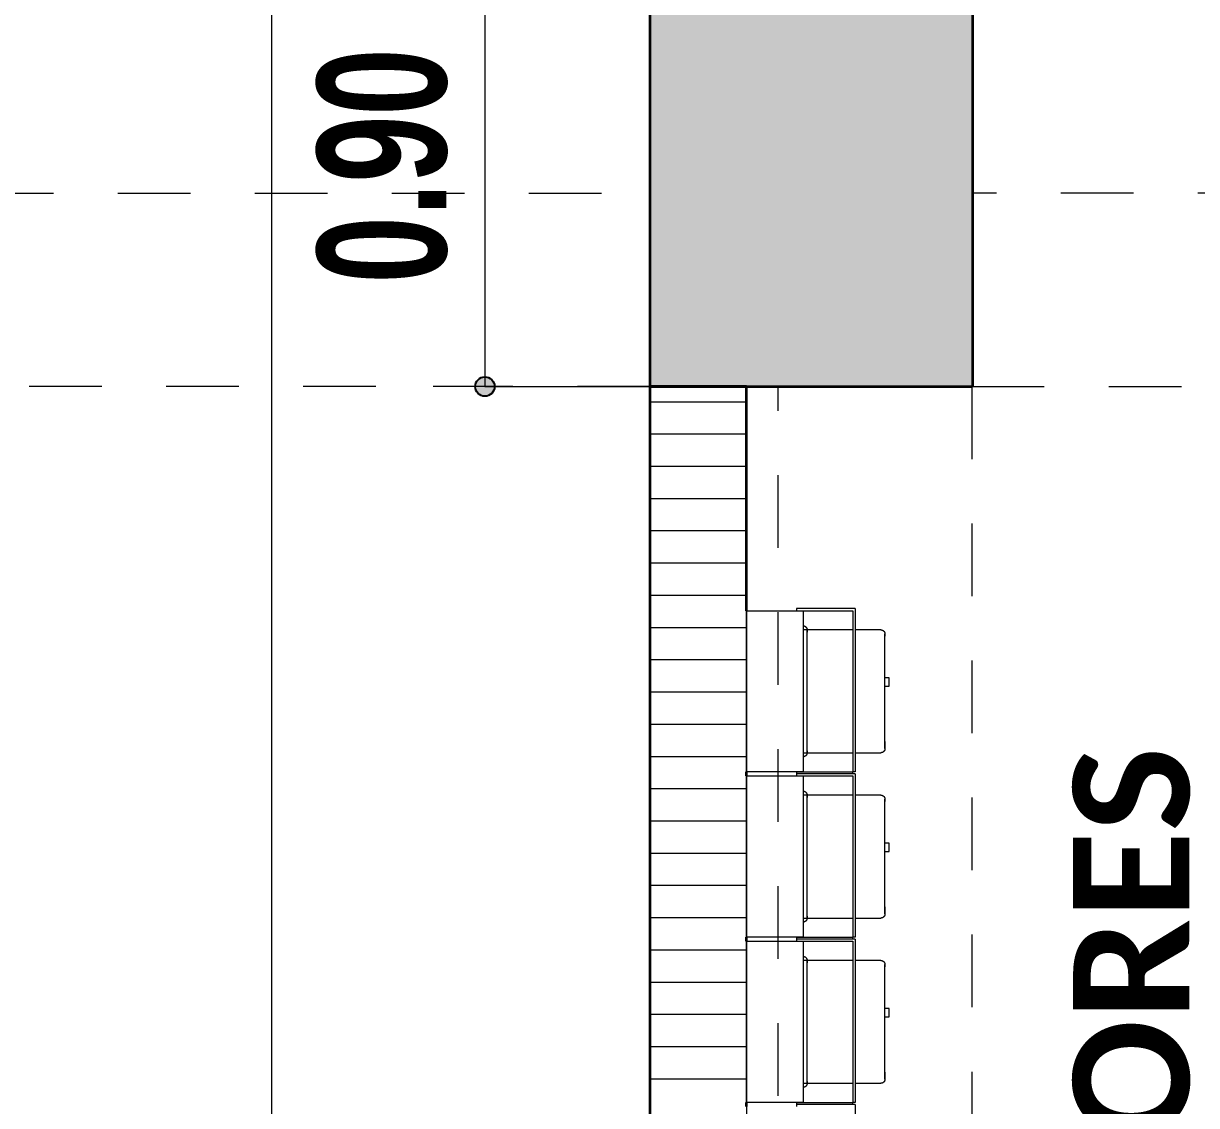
# Model space of a CAD drawing. Header units: metres. Extents: x -144 to 1000, y -717 to 29.
# Drawn here: x 228.627 to 230.446, y -569.239 to -567.561 of the extents above; entities that cross this region are included whole.
import ezdxf

# ---------------------------------------------------------------- set-up
doc = ezdxf.new("R2010")
doc.units = ezdxf.units.M
doc.linetypes.add('basculante modificado', pattern=[0.18, 0.1125, -0.0675])
doc.layers.get('0').update_dxf_attribs({"color": 1})
for name, color, linetype, lineweight in [('A-ANNO-DIMS', 1, 'Continuous', 9), ('A-DETL', 1, 'Continuous', 9), ('A-DETL-THIN', 1, 'Continuous', 9), ('A-WALL', 4, 'Continuous', 9), ('E-ELEC-FIXT', 7, 'Continuous', 9), ('G-ANNO-TEXT', 2, 'Continuous', 9), ('S-COLS', 7, 'Continuous', 9)]:
    doc.layers.add(name, color=color, linetype=linetype, lineweight=lineweight)
doc.layers.add('A-WALL-PATT', color=7, linetype='Continuous', lineweight=35, true_color=0x9c9c9c)
doc.styles.add('Britannic Bold_B_3', font='', dxfattribs={"width": 0.7})
doc.styles.add('Calibri_B_2', font='calibrib.ttf', dxfattribs={"height": 0.135})
doc.styles.get('Britannic Bold_B_3').set_extended_font_data('Britannic Bold', bold=True)

# ---------------------------------------------------------------- blocks, each defined once
blk = doc.blocks.new('W')
at = {"layer": 'A-ANNO-DIMS', "lineweight": 25, "true_color": 0x00592d}
h = blk.add_hatch(color=118, dxfattribs=at)
edge = h.paths.add_edge_path()
edge.add_arc((226.8431, -506.6065), 0.015, 0, 360)
at = {"layer": 'S-COLS', "true_color": 0x5b5b5b}
h = blk.add_hatch(color=251, dxfattribs=at)
h.paths.add_polyline_path([(219.399, -506.6065), (219.899, -506.6065), (219.899, -505.7065), (219.399, -505.7065), (219.399, -506.241)])
h.paths.add_polyline_path([(237.6988, -506.6065), (237.6988, -505.7065), (237.1988, -505.7065), (237.1988, -506.6065)])
h.paths.add_polyline_path([(227.249, -506.6064), (227.599, -506.6064), (227.599, -505.7064), (227.099, -505.7064), (227.099, -506.6064)])
h.paths.add_polyline_path([(227.099, -498.9064), (227.5989, -498.9064), (227.5989, -498.0064), (227.0989, -498.0064), (227.0989, -498.9064)])
h.paths.add_polyline_path([(219.8989, -498.9064), (219.8989, -498.2065), (219.3989, -498.2065), (219.3989, -498.9064)])
h.paths.add_polyline_path([(237.2991, -498.9064), (237.6991, -498.9054), (237.6991, -498.2065), (237.2991, -498.2065), (237.2991, -498.9054)])
h.paths.add_polyline_path([(225.2986, -498.9064), (225.2989, -498.9064), (225.2986, -498.4065), (223.5988, -498.4065), (223.5988, -496.2565), (225.2991, -496.2565), (225.2986, -495.7565), (223.2988, -495.7565), (223.2988, -498.9064)])
h.paths.add_polyline_path([(233.8991, -498.9064), (233.8989, -495.7564), (233.3991, -495.7564), (233.3991, -498.9064), (233.8989, -498.9064)])
h.paths.add_polyline_path([(227.5991, -496.6565), (227.5991, -495.7565), (227.0991, -495.7565), (227.0991, -496.6565)])
h.paths.add_polyline_path([(219.3988, -496.4565), (219.8988, -496.4565), (219.8988, -495.7554), (219.3988, -495.7554)])
h.paths.add_polyline_path([(237.2991, -496.4565), (237.6991, -496.4565), (237.6991, -495.7554), (237.2991, -495.7564)])
h.paths.add_polyline_path([(237.199, -487.7565), (237.699, -487.7565), (237.699, -486.8565), (237.199, -486.8565)])
at = {"layer": 'A-ANNO-DIMS'}
blk.add_line((226.5128, -510.1064), (226.5128, -498.9064), dxfattribs=at)
at = {"layer": 'A-ANNO-DIMS', "color": 118, "true_color": 0x00592d}
for p, q in [((226.8431, -505.7064), (226.8431, -506.6065)), ((226.8431, -506.6065), (226.7631, -506.6065)), ((226.8431, -506.6065), (227.3431, -506.6065))]:
    blk.add_line(p, q, dxfattribs=at)
at = {"layer": 'A-ANNO-DIMS', "color": 118, "lineweight": 25, "true_color": 0x00592d}
blk.add_circle((226.8431, -506.6065), 0.015, dxfattribs=at)
at = {"layer": 'A-DETL', "color": 7, "linetype": 'basculante modificado'}
for p, q in [((219.899, -506.3065), (227.099, -506.3065)), ((237.1988, -506.3065), (227.599, -506.3065)), ((227.099, -506.6065), (219.899, -506.6065)), ((227.298, -509.4065), (227.298, -506.6065)), ((227.598, -506.6065), (237.1988, -506.6065)), ((227.598, -506.6065), (227.598, -509.4065))]:
    blk.add_line(p, q, dxfattribs=at)
at = {"layer": 'A-DETL-THIN'}
for p, q in [((227.5988, -505.7064), (227.5988, -506.6064)), ((227.5988, -506.6064), (227.249, -506.6064)), ((227.249, -506.6064), (227.249, -509.4064))]:
    blk.add_line(p, q, dxfattribs=at)
at = {"layer": 'A-WALL', "lineweight": 35}
for p, q in [((227.099, -506.6064), (227.099, -509.4004)), ((227.249, -506.6064), (227.099, -506.6064)), ((227.249, -506.9541), (227.249, -506.6064)), ((227.249, -507.2104), (227.249, -507.2041)), ((227.249, -507.4668), (227.249, -507.4604)), ((227.249, -507.7231), (227.249, -507.7168))]:
    blk.add_line(p, q, dxfattribs=at)
at = {"layer": 'A-WALL-PATT', "color": 8, "lineweight": 5, "true_color": 0x727272}
for p, q in [((227.249, -506.6305), (227.099, -506.6305)), ((227.249, -506.6805), (227.099, -506.6805)), ((227.249, -506.7305), (227.099, -506.7305)), ((227.249, -506.7805), (227.099, -506.7805)), ((227.249, -506.8305), (227.099, -506.8305)), ((227.249, -506.8805), (227.099, -506.8805)), ((227.249, -506.9305), (227.099, -506.9305)), ((227.249, -506.9805), (227.099, -506.9805)), ((227.249, -507.0305), (227.099, -507.0305)), ((227.249, -507.0805), (227.099, -507.0805)), ((227.249, -507.1305), (227.099, -507.1305)), ((227.249, -507.1805), (227.099, -507.1805)), ((227.249, -507.2305), (227.099, -507.2305)), ((227.249, -507.2805), (227.099, -507.2805)), ((227.249, -507.3305), (227.099, -507.3305)), ((227.249, -507.3805), (227.099, -507.3805)), ((227.249, -507.4305), (227.099, -507.4305)), ((227.249, -507.4805), (227.099, -507.4805)), ((227.249, -507.5305), (227.099, -507.5305)), ((227.249, -507.5805), (227.099, -507.5805)), ((227.249, -507.6305), (227.099, -507.6305)), ((227.249, -507.6805), (227.099, -507.6805))]:
    blk.add_line(p, q, dxfattribs=at)
at = {"layer": 'E-ELEC-FIXT'}
for p, q in [((227.249, -507.2041), (227.249, -506.9541)), ((227.249, -506.9541), (227.3364, -506.9541)), ((227.417, -506.9509), (227.3264, -506.9509)), ((227.3264, -506.9509), (227.3264, -506.9541)), ((227.3264, -506.9541), (227.4138, -506.9541)), ((227.3364, -506.9541), (227.3364, -507.2041)), ((227.4138, -506.9541), (227.4138, -507.2041)), ((227.417, -506.9509), (227.417, -507.2041)), ((227.4138, -506.9838), (227.3364, -506.9838)), ((227.3428, -506.9863), (227.3428, -506.9838)), ((227.4571, -506.9838), (227.417, -506.9838)), ((227.3428, -507.0222), (227.3428, -507.0153)), ((227.3428, -507.0497), (227.3428, -507.0413)), ((227.4698, -507.0583), (227.4634, -507.0583)), ((227.4698, -507.0583), (227.4634, -507.0583)), ((227.4634, -507.071), (227.4698, -507.071)), ((227.4634, -507.071), (227.4698, -507.071)), ((227.4698, -507.071), (227.4698, -507.0583)), ((227.4698, -507.0589), (227.4698, -507.0583)), ((227.4698, -507.0591), (227.4698, -507.0583)), ((227.4698, -507.0589), (227.4698, -507.0583)), ((227.4698, -507.071), (227.4698, -507.0701)), ((227.4698, -507.071), (227.4698, -507.0703)), ((227.4698, -507.071), (227.4698, -507.0703)), ((227.3428, -507.1168), (227.3428, -507.1085)), ((227.3428, -507.1428), (227.3428, -507.1359)), ((227.3364, -507.1743), (227.4138, -507.1743)), ((227.3428, -507.1743), (227.3428, -507.1729)), ((227.417, -507.1743), (227.4571, -507.1743)), ((227.3364, -507.2041), (227.249, -507.2041)), ((227.249, -507.4604), (227.249, -507.2104)), ((227.249, -507.2104), (227.3364, -507.2104)), ((227.3264, -507.2041), (227.4138, -507.2041)), ((227.3264, -507.2041), (227.3264, -507.2073)), ((227.4138, -507.2073), (227.3264, -507.2073)), ((227.417, -507.2073), (227.3264, -507.2073)), ((227.3264, -507.2073), (227.3264, -507.2104)), ((227.3264, -507.2104), (227.4138, -507.2104)), ((227.3364, -507.2104), (227.3364, -507.4604)), ((227.4138, -507.2073), (227.4138, -507.2041)), ((227.417, -507.2041), (227.4138, -507.2041)), ((227.4138, -507.2104), (227.4138, -507.4604)), ((227.417, -507.2073), (227.417, -507.4604)), ((227.4138, -507.2402), (227.3364, -507.2402)), ((227.3428, -507.2427), (227.3428, -507.2402)), ((227.4571, -507.2402), (227.417, -507.2402)), ((227.3428, -507.2786), (227.3428, -507.2717)), ((227.3428, -507.306), (227.3428, -507.2977)), ((227.4698, -507.3146), (227.4634, -507.3146)), ((227.4698, -507.3146), (227.4634, -507.3146)), ((227.4698, -507.3273), (227.4698, -507.3146)), ((227.4698, -507.3153), (227.4698, -507.3146)), ((227.4698, -507.3155), (227.4698, -507.3146)), ((227.4698, -507.3153), (227.4698, -507.3146)), ((227.4634, -507.3273), (227.4698, -507.3273)), ((227.4634, -507.3273), (227.4698, -507.3273)), ((227.4698, -507.3273), (227.4698, -507.3265)), ((227.4698, -507.3273), (227.4698, -507.3267)), ((227.4698, -507.3273), (227.4698, -507.3267)), ((227.3428, -507.3732), (227.3428, -507.3648)), ((227.3428, -507.3992), (227.3428, -507.3923)), ((227.3364, -507.4307), (227.4138, -507.4307)), ((227.3428, -507.4307), (227.3428, -507.4292)), ((227.417, -507.4307), (227.4571, -507.4307)), ((227.3364, -507.4604), (227.249, -507.4604)), ((227.249, -507.7168), (227.249, -507.4668)), ((227.249, -507.4668), (227.3364, -507.4668)), ((227.3264, -507.4604), (227.4138, -507.4604)), ((227.3264, -507.4604), (227.3264, -507.4636)), ((227.4138, -507.4636), (227.3264, -507.4636)), ((227.417, -507.4636), (227.3264, -507.4636)), ((227.3264, -507.4636), (227.3264, -507.4668)), ((227.3264, -507.4668), (227.4138, -507.4668)), ((227.3364, -507.4668), (227.3364, -507.7168)), ((227.4138, -507.4636), (227.4138, -507.4604)), ((227.417, -507.4604), (227.4138, -507.4604)), ((227.4138, -507.4668), (227.4138, -507.7168)), ((227.417, -507.4636), (227.417, -507.7168)), ((227.4138, -507.4965), (227.3364, -507.4965)), ((227.3428, -507.499), (227.3428, -507.4965)), ((227.4571, -507.4965), (227.417, -507.4965)), ((227.3428, -507.534), (227.3428, -507.528)), ((227.3428, -507.5624), (227.3428, -507.554)), ((227.4698, -507.571), (227.4634, -507.571)), ((227.4698, -507.571), (227.4634, -507.571)), ((227.4698, -507.5837), (227.4698, -507.571)), ((227.4698, -507.5716), (227.4698, -507.571)), ((227.4698, -507.5718), (227.4698, -507.571)), ((227.4698, -507.5716), (227.4698, -507.571)), ((227.4634, -507.5837), (227.4698, -507.5837)), ((227.4634, -507.5837), (227.4698, -507.5837)), ((227.4698, -507.5837), (227.4698, -507.5828)), ((227.4698, -507.5837), (227.4698, -507.583)), ((227.4698, -507.5837), (227.4698, -507.583)), ((227.3428, -507.6295), (227.3428, -507.6212)), ((227.3428, -507.6555), (227.3428, -507.6486)), ((227.3364, -507.687), (227.4138, -507.687)), ((227.3428, -507.687), (227.3428, -507.6856)), ((227.417, -507.687), (227.4571, -507.687)), ((227.3364, -507.7168), (227.249, -507.7168)), ((227.3264, -507.7168), (227.4138, -507.7168)), ((227.3264, -507.7168), (227.3264, -507.72)), ((227.4138, -507.72), (227.3264, -507.72)), ((227.417, -507.72), (227.3264, -507.72)), ((227.3264, -507.72), (227.3264, -507.7231)), ((227.4138, -507.72), (227.4138, -507.7168)), ((227.417, -507.7168), (227.4138, -507.7168)), ((227.417, -507.72), (227.417, -507.9731))]:
    blk.add_line(p, q, dxfattribs=at)
at = {"layer": 'E-ELEC-FIXT', "flags": 128}
for points in [[(227.3364, -506.9775), (227.3367, -506.9775), (227.3369, -506.9775), (227.3372, -506.9775), (227.3375, -506.9776), (227.3377, -506.9776), (227.3379, -506.9777), (227.3382, -506.9777), (227.3384, -506.9778), (227.3387, -506.9779), (227.3389, -506.978), (227.3391, -506.9781), (227.3394, -506.9782), (227.3396, -506.9783), (227.3398, -506.9784), (227.34, -506.9786), (227.3402, -506.9787), (227.3404, -506.9789), (227.3406, -506.9791), (227.3408, -506.9792), (227.341, -506.9794), (227.3412, -506.9796), (227.3413, -506.9798), (227.3415, -506.98), (227.3416, -506.9802), (227.3418, -506.9804), (227.3419, -506.9806), (227.342, -506.9808), (227.3422, -506.9811), (227.3423, -506.9813), (227.3424, -506.9815), (227.3424, -506.9818), (227.3425, -506.982), (227.3426, -506.9823), (227.3426, -506.9825), (227.3427, -506.9827), (227.3427, -506.983), (227.3428, -506.9833), (227.3428, -506.9835), (227.3428, -506.9838), (227.3428, -506.9838)], [(227.3364, -506.9775), (227.3367, -506.9775), (227.3369, -506.9775), (227.3372, -506.9775), (227.3375, -506.9776), (227.3377, -506.9776), (227.3379, -506.9777), (227.3382, -506.9777), (227.3384, -506.9778), (227.3387, -506.9779), (227.3389, -506.978), (227.3391, -506.9781), (227.3394, -506.9782), (227.3396, -506.9783), (227.3398, -506.9784), (227.34, -506.9786), (227.3402, -506.9787), (227.3404, -506.9789), (227.3406, -506.9791)], [(227.3423, -506.9813), (227.3424, -506.9815), (227.3424, -506.9818), (227.3425, -506.982), (227.3426, -506.9823), (227.3426, -506.9825), (227.3427, -506.9827), (227.3427, -506.983), (227.3428, -506.9833), (227.3428, -506.9835), (227.3428, -506.9838), (227.3428, -506.9838)], [(227.3428, -507.0791), (227.3428, -507.0753), (227.3428, -507.0715), (227.3428, -507.0677), (227.3428, -507.0639), (227.3428, -507.0602), (227.3428, -507.0564), (227.3428, -507.0528), (227.3428, -507.0491), (227.3428, -507.0455), (227.3428, -507.042), (227.3428, -507.0385), (227.3428, -507.0351), (227.3428, -507.0318), (227.3428, -507.0285), (227.3428, -507.0253), (227.3428, -507.0222), (227.3428, -507.0192), (227.3428, -507.0163), (227.3428, -507.0135), (227.3428, -507.0108), (227.3428, -507.0082), (227.3428, -507.0057), (227.3428, -507.0033), (227.3428, -507.0011), (227.3428, -506.9989), (227.3428, -506.9969), (227.3428, -506.9951), (227.3428, -506.9933), (227.3428, -506.9918), (227.3428, -506.9903), (227.3428, -506.989), (227.3428, -506.9878), (227.3428, -506.9868), (227.3428, -506.9859), (227.3428, -506.9852), (227.3428, -506.9846), (227.3428, -506.9842), (227.3428, -506.984), (227.3428, -506.9838), (227.3428, -506.9838)], [(227.3428, -506.9838), (227.3428, -506.9839), (227.3428, -506.9841), (227.3428, -506.9845), (227.3428, -506.985), (227.3428, -506.9857), (227.3428, -506.9866), (227.3428, -506.9875)], [(227.4571, -506.9838), (227.4573, -506.9838), (227.4576, -506.9838), (227.4579, -506.9839), (227.4581, -506.9839), (227.4584, -506.984), (227.4586, -506.984), (227.4588, -506.9841), (227.4591, -506.9842), (227.4593, -506.9842), (227.4596, -506.9843), (227.4598, -506.9844), (227.46, -506.9845), (227.4602, -506.9847), (227.4605, -506.9848), (227.4607, -506.9849), (227.4609, -506.9851), (227.4611, -506.9852), (227.4613, -506.9854), (227.4615, -506.9856), (227.4616, -506.9858), (227.4618, -506.9859), (227.462, -506.9861), (227.4621, -506.9863), (227.4623, -506.9865), (227.4624, -506.9867), (227.4626, -506.987), (227.4627, -506.9872), (227.4628, -506.9874), (227.4629, -506.9876), (227.463, -506.9879), (227.4631, -506.9881), (227.4632, -506.9884), (227.4632, -506.9886), (227.4633, -506.9889), (227.4633, -506.9891), (227.4634, -506.9894), (227.4634, -506.9896), (227.4634, -506.9899), (227.4634, -506.9901), (227.4634, -506.9902)], [(227.4579, -506.9839), (227.4581, -506.9839), (227.4584, -506.984), (227.4586, -506.984), (227.4588, -506.9841), (227.4591, -506.9842), (227.4593, -506.9842), (227.4596, -506.9843), (227.4598, -506.9844), (227.46, -506.9845), (227.4602, -506.9847), (227.4605, -506.9848), (227.4607, -506.9849), (227.4609, -506.9851)], [(227.4623, -506.9865), (227.4624, -506.9867), (227.4626, -506.987), (227.4627, -506.9872), (227.4628, -506.9874), (227.4629, -506.9876), (227.463, -506.9879), (227.4631, -506.9881), (227.4632, -506.9884), (227.4632, -506.9886), (227.4633, -506.9889), (227.4633, -506.9891), (227.4634, -506.9894), (227.4634, -506.9896), (227.4634, -506.9899), (227.4634, -506.9901), (227.4634, -506.9902)], [(227.4634, -507.168), (227.4634, -507.1679), (227.4634, -507.1677), (227.4634, -507.1673), (227.4634, -507.1668), (227.4634, -507.1662), (227.4634, -507.1654), (227.4634, -507.1645), (227.4634, -507.1635), (227.4634, -507.1623), (227.4634, -507.161), (227.4634, -507.1595), (227.4634, -507.1579), (227.4634, -507.1562), (227.4634, -507.1544), (227.4634, -507.1525), (227.4634, -507.1504), (227.4634, -507.1482), (227.4634, -507.1459), (227.4634, -507.1435), (227.4634, -507.141), (227.4634, -507.1384), (227.4634, -507.1357), (227.4634, -507.1329), (227.4634, -507.1301), (227.4634, -507.1271), (227.4634, -507.1241), (227.4634, -507.121), (227.4634, -507.1178), (227.4634, -507.1146), (227.4634, -507.1113), (227.4634, -507.108), (227.4634, -507.1046), (227.4634, -507.1011), (227.4634, -507.0977), (227.4634, -507.0942), (227.4634, -507.0907), (227.4634, -507.0871), (227.4634, -507.0836), (227.4634, -507.08), (227.4634, -507.0765), (227.4634, -507.0729), (227.4634, -507.0694), (227.4634, -507.0659), (227.4634, -507.0624), (227.4634, -507.0589), (227.4634, -507.0554), (227.4634, -507.052), (227.4634, -507.0487), (227.4634, -507.0453), (227.4634, -507.0421), (227.4634, -507.0389), (227.4634, -507.0357), (227.4634, -507.0327), (227.4634, -507.0297), (227.4634, -507.0268), (227.4634, -507.0239), (227.4634, -507.0212), (227.4634, -507.0185), (227.4634, -507.016), (227.4634, -507.0135), (227.4634, -507.0112), (227.4634, -507.0089), (227.4634, -507.0068), (227.4634, -507.0048), (227.4634, -507.0029), (227.4634, -507.0011), (227.4634, -506.9995), (227.4634, -506.998), (227.4634, -506.9966), (227.4634, -506.9953), (227.4634, -506.9942), (227.4634, -506.9932), (227.4634, -506.9924), (227.4634, -506.9916), (227.4634, -506.9911), (227.4634, -506.9906), (227.4634, -506.9903), (227.4634, -506.9902), (227.4634, -506.9902)], [(227.4634, -506.9902), (227.4634, -506.9902), (227.4634, -506.9905), (227.4634, -506.9908), (227.4634, -506.9913), (227.4634, -506.992), (227.4634, -506.9927), (227.4634, -506.9936)], [(227.4634, -506.9916), (227.4634, -506.9911), (227.4634, -506.9906), (227.4634, -506.9903), (227.4634, -506.9902), (227.4634, -506.9902)], [(227.4634, -506.9902), (227.4634, -506.9902), (227.4634, -506.9905), (227.4634, -506.9908), (227.4634, -506.9913)], [(227.3428, -507.1743), (227.3428, -507.1743), (227.3428, -507.174), (227.3428, -507.1736), (227.3428, -507.1731), (227.3428, -507.1724), (227.3428, -507.1716), (227.3428, -507.1706), (227.3428, -507.1695), (227.3428, -507.1682), (227.3428, -507.1668), (227.3428, -507.1653), (227.3428, -507.1636), (227.3428, -507.1617), (227.3428, -507.1598), (227.3428, -507.1577), (227.3428, -507.1555), (227.3428, -507.1531), (227.3428, -507.1507), (227.3428, -507.1481), (227.3428, -507.1454), (227.3428, -507.1427), (227.3428, -507.1398), (227.3428, -507.1368), (227.3428, -507.1337), (227.3428, -507.1305), (227.3428, -507.1273), (227.3428, -507.124), (227.3428, -507.1206), (227.3428, -507.1171), (227.3428, -507.1136), (227.3428, -507.11), (227.3428, -507.1064), (227.3428, -507.1027), (227.3428, -507.099), (227.3428, -507.0953), (227.3428, -507.0915), (227.3428, -507.0877), (227.3428, -507.0839), (227.3428, -507.0801), (227.3428, -507.0791)], [(227.4634, -507.168), (227.4634, -507.1679), (227.4634, -507.1677), (227.4634, -507.1673), (227.4634, -507.1668), (227.4634, -507.1662), (227.4634, -507.1654), (227.4634, -507.1645), (227.4634, -507.1635), (227.4634, -507.1623), (227.4634, -507.161), (227.4634, -507.1595), (227.4634, -507.1579), (227.4634, -507.1562)], [(227.4634, -507.157), (227.4634, -507.1587), (227.4634, -507.1602), (227.4634, -507.1616), (227.4634, -507.1628), (227.4634, -507.164), (227.4634, -507.165), (227.4634, -507.1658), (227.4634, -507.1665), (227.4634, -507.1671), (227.4634, -507.1675), (227.4634, -507.1678), (227.4634, -507.168), (227.4634, -507.168)], [(227.4634, -507.157), (227.4634, -507.1587), (227.4634, -507.1602), (227.4634, -507.1616), (227.4634, -507.1628), (227.4634, -507.164), (227.4634, -507.165), (227.4634, -507.1658), (227.4634, -507.1665), (227.4634, -507.1671), (227.4634, -507.1675), (227.4634, -507.1678), (227.4634, -507.168), (227.4634, -507.168)], [(227.3428, -507.1743), (227.3428, -507.1746), (227.3428, -507.1748), (227.3427, -507.1751), (227.3427, -507.1753), (227.3427, -507.1756), (227.3426, -507.1758), (227.3425, -507.1761), (227.3425, -507.1763), (227.3424, -507.1766), (227.3423, -507.1768), (227.3422, -507.177), (227.3421, -507.1773), (227.342, -507.1775), (227.3418, -507.1777), (227.3417, -507.1779), (227.3415, -507.1781), (227.3414, -507.1783), (227.3412, -507.1785), (227.341, -507.1787), (227.3409, -507.1789), (227.3407, -507.1791), (227.3405, -507.1792), (227.3403, -507.1794), (227.3401, -507.1795), (227.3399, -507.1797), (227.3397, -507.1798), (227.3394, -507.1799), (227.3392, -507.18), (227.339, -507.1802), (227.3387, -507.1802), (227.3385, -507.1803), (227.3383, -507.1804), (227.338, -507.1805), (227.3378, -507.1805), (227.3375, -507.1806), (227.3373, -507.1806), (227.337, -507.1807), (227.3368, -507.1807), (227.3365, -507.1807), (227.3364, -507.1807)], [(227.3405, -507.1792), (227.3403, -507.1794), (227.3401, -507.1795), (227.3399, -507.1797), (227.3397, -507.1798), (227.3394, -507.1799), (227.3392, -507.18), (227.339, -507.1802), (227.3387, -507.1802), (227.3385, -507.1803), (227.3383, -507.1804), (227.338, -507.1805), (227.3378, -507.1805), (227.3375, -507.1806), (227.3373, -507.1806), (227.337, -507.1807), (227.3368, -507.1807), (227.3365, -507.1807), (227.3364, -507.1807)], [(227.3428, -507.1743), (227.3428, -507.1746), (227.3428, -507.1748), (227.3427, -507.1751), (227.3427, -507.1753), (227.3427, -507.1756), (227.3426, -507.1758), (227.3425, -507.1761), (227.3425, -507.1763), (227.3424, -507.1766)], [(227.3428, -507.1713), (227.3428, -507.1722), (227.3428, -507.1729), (227.3428, -507.1735), (227.3428, -507.1739), (227.3428, -507.1742), (227.3428, -507.1743), (227.3428, -507.1743)], [(227.4634, -507.168), (227.4634, -507.1682), (227.4634, -507.1685), (227.4634, -507.1687), (227.4634, -507.169), (227.4633, -507.1692), (227.4633, -507.1695), (227.4632, -507.1697), (227.4631, -507.17), (227.463, -507.1702), (227.4629, -507.1705), (227.4628, -507.1707), (227.4627, -507.1709), (227.4626, -507.1711), (227.4625, -507.1714), (227.4623, -507.1716), (227.4622, -507.1718), (227.462, -507.172), (227.4619, -507.1722), (227.4617, -507.1724), (227.4615, -507.1725), (227.4613, -507.1727), (227.4611, -507.1729), (227.4609, -507.173), (227.4607, -507.1732), (227.4605, -507.1733), (227.4603, -507.1735), (227.4601, -507.1736), (227.4599, -507.1737), (227.4596, -507.1738), (227.4594, -507.1739), (227.4592, -507.174), (227.4589, -507.1741), (227.4587, -507.1741), (227.4584, -507.1742), (227.4582, -507.1742), (227.4579, -507.1743), (227.4577, -507.1743), (227.4574, -507.1743), (227.4572, -507.1743), (227.4571, -507.1743)], [(227.4609, -507.173), (227.4607, -507.1732), (227.4605, -507.1733), (227.4603, -507.1735), (227.4601, -507.1736), (227.4599, -507.1737), (227.4596, -507.1738), (227.4594, -507.1739), (227.4592, -507.174), (227.4589, -507.1741), (227.4587, -507.1741), (227.4584, -507.1742), (227.4582, -507.1742), (227.4579, -507.1743)], [(227.4634, -507.168), (227.4634, -507.1682), (227.4634, -507.1685), (227.4634, -507.1687), (227.4634, -507.169), (227.4633, -507.1692), (227.4633, -507.1695), (227.4632, -507.1697), (227.4631, -507.17), (227.463, -507.1702), (227.4629, -507.1705), (227.4628, -507.1707), (227.4627, -507.1709), (227.4626, -507.1711), (227.4625, -507.1714), (227.4623, -507.1716), (227.4622, -507.1718), (227.462, -507.172), (227.4619, -507.1722), (227.4617, -507.1724)], [(227.3364, -507.2338), (227.3367, -507.2338), (227.3369, -507.2338), (227.3372, -507.2339), (227.3375, -507.2339), (227.3377, -507.234), (227.3379, -507.234), (227.3382, -507.2341), (227.3384, -507.2342), (227.3387, -507.2342), (227.3389, -507.2343), (227.3391, -507.2344), (227.3394, -507.2345), (227.3396, -507.2347), (227.3398, -507.2348), (227.34, -507.2349), (227.3402, -507.2351), (227.3404, -507.2352), (227.3406, -507.2354), (227.3408, -507.2356), (227.341, -507.2358), (227.3412, -507.2359), (227.3413, -507.2361), (227.3415, -507.2363), (227.3416, -507.2365), (227.3418, -507.2367), (227.3419, -507.237), (227.342, -507.2372), (227.3422, -507.2374), (227.3423, -507.2376), (227.3424, -507.2379), (227.3424, -507.2381), (227.3425, -507.2384), (227.3426, -507.2386), (227.3426, -507.2389), (227.3427, -507.2391), (227.3427, -507.2394), (227.3428, -507.2396), (227.3428, -507.2399), (227.3428, -507.2401), (227.3428, -507.2402)], [(227.3364, -507.2338), (227.3367, -507.2338), (227.3369, -507.2338), (227.3372, -507.2339), (227.3375, -507.2339), (227.3377, -507.234), (227.3379, -507.234), (227.3382, -507.2341), (227.3384, -507.2342), (227.3387, -507.2342), (227.3389, -507.2343), (227.3391, -507.2344), (227.3394, -507.2345), (227.3396, -507.2347), (227.3398, -507.2348), (227.34, -507.2349), (227.3402, -507.2351), (227.3404, -507.2352), (227.3406, -507.2354)], [(227.3423, -507.2376), (227.3424, -507.2379), (227.3424, -507.2381), (227.3425, -507.2384), (227.3426, -507.2386), (227.3426, -507.2389), (227.3427, -507.2391), (227.3427, -507.2394), (227.3428, -507.2396), (227.3428, -507.2399), (227.3428, -507.2401), (227.3428, -507.2402)], [(227.3428, -507.3354), (227.3428, -507.3316), (227.3428, -507.3278), (227.3428, -507.324), (227.3428, -507.3203), (227.3428, -507.3165), (227.3428, -507.3128), (227.3428, -507.3091), (227.3428, -507.3055), (227.3428, -507.3019), (227.3428, -507.2983), (227.3428, -507.2949), (227.3428, -507.2914), (227.3428, -507.2881), (227.3428, -507.2848), (227.3428, -507.2816), (227.3428, -507.2785), (227.3428, -507.2755), (227.3428, -507.2726), (227.3428, -507.2698), (227.3428, -507.2671), (227.3428, -507.2645), (227.3428, -507.262), (227.3428, -507.2596), (227.3428, -507.2574), (227.3428, -507.2553), (227.3428, -507.2533), (227.3428, -507.2514), (227.3428, -507.2497), (227.3428, -507.2481), (227.3428, -507.2467), (227.3428, -507.2453), (227.3428, -507.2442), (227.3428, -507.2432), (227.3428, -507.2423), (227.3428, -507.2416), (227.3428, -507.241), (227.3428, -507.2406), (227.3428, -507.2403), (227.3428, -507.2402), (227.3428, -507.2402)], [(227.3428, -507.2402), (227.3428, -507.2403), (227.3428, -507.2405), (227.3428, -507.2409), (227.3428, -507.2414), (227.3428, -507.2421), (227.3428, -507.2429), (227.3428, -507.2439)], [(227.4571, -507.2402), (227.4573, -507.2402), (227.4576, -507.2402), (227.4579, -507.2402), (227.4581, -507.2403), (227.4584, -507.2403), (227.4586, -507.2404), (227.4588, -507.2404), (227.4591, -507.2405), (227.4593, -507.2406), (227.4596, -507.2407), (227.4598, -507.2408), (227.46, -507.2409), (227.4602, -507.241), (227.4605, -507.2411), (227.4607, -507.2413), (227.4609, -507.2414), (227.4611, -507.2416), (227.4613, -507.2418), (227.4615, -507.2419), (227.4616, -507.2421), (227.4618, -507.2423), (227.462, -507.2425), (227.4621, -507.2427), (227.4623, -507.2429), (227.4624, -507.2431), (227.4626, -507.2433), (227.4627, -507.2435), (227.4628, -507.2438), (227.4629, -507.244), (227.463, -507.2442), (227.4631, -507.2445), (227.4632, -507.2447), (227.4632, -507.245), (227.4633, -507.2452), (227.4633, -507.2454), (227.4634, -507.2457), (227.4634, -507.246), (227.4634, -507.2462), (227.4634, -507.2465), (227.4634, -507.2465)], [(227.4579, -507.2402), (227.4581, -507.2403), (227.4584, -507.2403), (227.4586, -507.2404), (227.4588, -507.2404), (227.4591, -507.2405), (227.4593, -507.2406), (227.4596, -507.2407), (227.4598, -507.2408), (227.46, -507.2409), (227.4602, -507.241), (227.4605, -507.2411), (227.4607, -507.2413), (227.4609, -507.2414)], [(227.4623, -507.2429), (227.4624, -507.2431), (227.4626, -507.2433), (227.4627, -507.2435), (227.4628, -507.2438), (227.4629, -507.244), (227.463, -507.2442), (227.4631, -507.2445), (227.4632, -507.2447), (227.4632, -507.245), (227.4633, -507.2452), (227.4633, -507.2454), (227.4634, -507.2457), (227.4634, -507.246), (227.4634, -507.2462), (227.4634, -507.2465), (227.4634, -507.2465)], [(227.4634, -507.4243), (227.4634, -507.4243), (227.4634, -507.424), (227.4634, -507.4237), (227.4634, -507.4232), (227.4634, -507.4226), (227.4634, -507.4218), (227.4634, -507.4209), (227.4634, -507.4198), (227.4634, -507.4186), (227.4634, -507.4173), (227.4634, -507.4159), (227.4634, -507.4143), (227.4634, -507.4126), (227.4634, -507.4107), (227.4634, -507.4088), (227.4634, -507.4067), (227.4634, -507.4046), (227.4634, -507.4023), (227.4634, -507.3999), (227.4634, -507.3974), (227.4634, -507.3948), (227.4634, -507.3921), (227.4634, -507.3893), (227.4634, -507.3864), (227.4634, -507.3835), (227.4634, -507.3804), (227.4634, -507.3773), (227.4634, -507.3742), (227.4634, -507.3709), (227.4634, -507.3676), (227.4634, -507.3643), (227.4634, -507.3609), (227.4634, -507.3575), (227.4634, -507.354), (227.4634, -507.3505), (227.4634, -507.347), (227.4634, -507.3435), (227.4634, -507.3399), (227.4634, -507.3364), (227.4634, -507.3328), (227.4634, -507.3293), (227.4634, -507.3257), (227.4634, -507.3222), (227.4634, -507.3187), (227.4634, -507.3152), (227.4634, -507.3118), (227.4634, -507.3084), (227.4634, -507.305), (227.4634, -507.3017), (227.4634, -507.2984), (227.4634, -507.2952), (227.4634, -507.2921), (227.4634, -507.289), (227.4634, -507.286), (227.4634, -507.2831), (227.4634, -507.2803), (227.4634, -507.2775), (227.4634, -507.2749), (227.4634, -507.2723), (227.4634, -507.2699), (227.4634, -507.2675), (227.4634, -507.2653), (227.4634, -507.2632), (227.4634, -507.2611), (227.4634, -507.2593), (227.4634, -507.2575), (227.4634, -507.2558), (227.4634, -507.2543), (227.4634, -507.2529), (227.4634, -507.2517), (227.4634, -507.2505), (227.4634, -507.2496), (227.4634, -507.2487), (227.4634, -507.248), (227.4634, -507.2474), (227.4634, -507.247), (227.4634, -507.2467), (227.4634, -507.2465), (227.4634, -507.2465)], [(227.4634, -507.2465), (227.4634, -507.2466), (227.4634, -507.2468), (227.4634, -507.2472), (227.4634, -507.2477), (227.4634, -507.2483), (227.4634, -507.2491), (227.4634, -507.25)], [(227.4634, -507.248), (227.4634, -507.2474), (227.4634, -507.247), (227.4634, -507.2467), (227.4634, -507.2465), (227.4634, -507.2465)], [(227.4634, -507.2465), (227.4634, -507.2466), (227.4634, -507.2468), (227.4634, -507.2472), (227.4634, -507.2477)], [(227.3428, -507.4307), (227.3428, -507.4306), (227.3428, -507.4304), (227.3428, -507.43), (227.3428, -507.4295), (227.3428, -507.4288), (227.3428, -507.4279), (227.3428, -507.427), (227.3428, -507.4258), (227.3428, -507.4246), (227.3428, -507.4232), (227.3428, -507.4216), (227.3428, -507.4199), (227.3428, -507.4181), (227.3428, -507.4161), (227.3428, -507.414), (227.3428, -507.4118), (227.3428, -507.4095), (227.3428, -507.407), (227.3428, -507.4045), (227.3428, -507.4018), (227.3428, -507.399), (227.3428, -507.3961), (227.3428, -507.3931), (227.3428, -507.3901), (227.3428, -507.3869), (227.3428, -507.3836), (227.3428, -507.3803), (227.3428, -507.3769), (227.3428, -507.3735), (227.3428, -507.3699), (227.3428, -507.3664), (227.3428, -507.3627), (227.3428, -507.3591), (227.3428, -507.3554), (227.3428, -507.3516), (227.3428, -507.3479), (227.3428, -507.3441), (227.3428, -507.3403), (227.3428, -507.3365), (227.3428, -507.3354)], [(227.4634, -507.4243), (227.4634, -507.4243), (227.4634, -507.424), (227.4634, -507.4237), (227.4634, -507.4232), (227.4634, -507.4226), (227.4634, -507.4218), (227.4634, -507.4209), (227.4634, -507.4198), (227.4634, -507.4186), (227.4634, -507.4173), (227.4634, -507.4159), (227.4634, -507.4143), (227.4634, -507.4126)], [(227.4634, -507.4134), (227.4634, -507.415), (227.4634, -507.4165), (227.4634, -507.4179), (227.4634, -507.4192), (227.4634, -507.4203), (227.4634, -507.4213), (227.4634, -507.4222), (227.4634, -507.4229), (227.4634, -507.4234), (227.4634, -507.4239), (227.4634, -507.4242), (227.4634, -507.4243), (227.4634, -507.4243)], [(227.4634, -507.4134), (227.4634, -507.415), (227.4634, -507.4165), (227.4634, -507.4179), (227.4634, -507.4192), (227.4634, -507.4203), (227.4634, -507.4213), (227.4634, -507.4222), (227.4634, -507.4229), (227.4634, -507.4234), (227.4634, -507.4239), (227.4634, -507.4242), (227.4634, -507.4243), (227.4634, -507.4243)], [(227.3428, -507.4307), (227.3428, -507.4309), (227.3428, -507.4312), (227.3427, -507.4314), (227.3427, -507.4317), (227.3427, -507.4319), (227.3426, -507.4322), (227.3425, -507.4324), (227.3425, -507.4327), (227.3424, -507.4329), (227.3423, -507.4332), (227.3422, -507.4334), (227.3421, -507.4336), (227.342, -507.4338), (227.3418, -507.4341), (227.3417, -507.4343), (227.3415, -507.4345), (227.3414, -507.4347), (227.3412, -507.4349), (227.341, -507.4351), (227.3409, -507.4352), (227.3407, -507.4354), (227.3405, -507.4356), (227.3403, -507.4357), (227.3401, -507.4359), (227.3399, -507.436), (227.3397, -507.4362), (227.3394, -507.4363), (227.3392, -507.4364), (227.339, -507.4365), (227.3387, -507.4366), (227.3385, -507.4367), (227.3383, -507.4368), (227.338, -507.4368), (227.3378, -507.4369), (227.3375, -507.4369), (227.3373, -507.437), (227.337, -507.437), (227.3368, -507.437), (227.3365, -507.437), (227.3364, -507.437)], [(227.3428, -507.4307), (227.3428, -507.4309), (227.3428, -507.4312), (227.3427, -507.4314), (227.3427, -507.4317), (227.3427, -507.4319), (227.3426, -507.4322), (227.3425, -507.4324), (227.3425, -507.4327), (227.3424, -507.4329)], [(227.3428, -507.4277), (227.3428, -507.4286), (227.3428, -507.4293), (227.3428, -507.4299), (227.3428, -507.4303), (227.3428, -507.4306), (227.3428, -507.4307), (227.3428, -507.4307)], [(227.4634, -507.4243), (227.4634, -507.4246), (227.4634, -507.4248), (227.4634, -507.4251), (227.4634, -507.4253), (227.4633, -507.4256), (227.4633, -507.4258), (227.4632, -507.4261), (227.4631, -507.4263), (227.463, -507.4266), (227.4629, -507.4268), (227.4628, -507.427), (227.4627, -507.4273), (227.4626, -507.4275), (227.4625, -507.4277), (227.4623, -507.4279), (227.4622, -507.4281), (227.462, -507.4283), (227.4619, -507.4285), (227.4617, -507.4287), (227.4615, -507.4289), (227.4613, -507.4291), (227.4611, -507.4292), (227.4609, -507.4294), (227.4607, -507.4295), (227.4605, -507.4297), (227.4603, -507.4298), (227.4601, -507.4299), (227.4599, -507.43), (227.4596, -507.4302), (227.4594, -507.4302), (227.4592, -507.4303), (227.4589, -507.4304), (227.4587, -507.4305), (227.4584, -507.4305), (227.4582, -507.4306), (227.4579, -507.4306), (227.4577, -507.4307), (227.4574, -507.4307), (227.4572, -507.4307), (227.4571, -507.4307)], [(227.4609, -507.4294), (227.4607, -507.4295), (227.4605, -507.4297), (227.4603, -507.4298), (227.4601, -507.4299), (227.4599, -507.43), (227.4596, -507.4302), (227.4594, -507.4302), (227.4592, -507.4303), (227.4589, -507.4304), (227.4587, -507.4305), (227.4584, -507.4305), (227.4582, -507.4306), (227.4579, -507.4306)], [(227.4634, -507.4243), (227.4634, -507.4246), (227.4634, -507.4248), (227.4634, -507.4251), (227.4634, -507.4253), (227.4633, -507.4256), (227.4633, -507.4258), (227.4632, -507.4261), (227.4631, -507.4263), (227.463, -507.4266), (227.4629, -507.4268), (227.4628, -507.427), (227.4627, -507.4273), (227.4626, -507.4275), (227.4625, -507.4277), (227.4623, -507.4279), (227.4622, -507.4281), (227.462, -507.4283), (227.4619, -507.4285), (227.4617, -507.4287)], [(227.3405, -507.4356), (227.3403, -507.4357), (227.3401, -507.4359), (227.3399, -507.436), (227.3397, -507.4362), (227.3394, -507.4363), (227.3392, -507.4364), (227.339, -507.4365), (227.3387, -507.4366), (227.3385, -507.4367), (227.3383, -507.4368), (227.338, -507.4368), (227.3378, -507.4369), (227.3375, -507.4369), (227.3373, -507.437), (227.337, -507.437), (227.3368, -507.437), (227.3365, -507.437), (227.3364, -507.437)], [(227.3364, -507.4902), (227.3367, -507.4902), (227.3369, -507.4902), (227.3372, -507.4902), (227.3375, -507.4903), (227.3377, -507.4903), (227.3379, -507.4904), (227.3382, -507.4904), (227.3384, -507.4905), (227.3387, -507.4906), (227.3389, -507.4907), (227.3391, -507.4908), (227.3394, -507.4909), (227.3396, -507.491), (227.3398, -507.4911), (227.34, -507.4913), (227.3402, -507.4914), (227.3404, -507.4916), (227.3406, -507.4918), (227.3408, -507.4919), (227.341, -507.4921), (227.3412, -507.4923), (227.3413, -507.4925), (227.3415, -507.4927), (227.3416, -507.4929), (227.3418, -507.4931), (227.3419, -507.4933), (227.342, -507.4935), (227.3422, -507.4938), (227.3423, -507.494), (227.3424, -507.4942), (227.3424, -507.4945), (227.3425, -507.4947), (227.3426, -507.495), (227.3426, -507.4952), (227.3427, -507.4954), (227.3427, -507.4957), (227.3428, -507.496), (227.3428, -507.4962), (227.3428, -507.4965), (227.3428, -507.4965)], [(227.3364, -507.4902), (227.3367, -507.4902), (227.3369, -507.4902), (227.3372, -507.4902), (227.3375, -507.4903), (227.3377, -507.4903), (227.3379, -507.4904), (227.3382, -507.4904), (227.3384, -507.4905), (227.3387, -507.4906), (227.3389, -507.4907), (227.3391, -507.4908), (227.3394, -507.4909), (227.3396, -507.491), (227.3398, -507.4911), (227.34, -507.4913), (227.3402, -507.4914), (227.3404, -507.4916), (227.3406, -507.4918)], [(227.3423, -507.494), (227.3424, -507.4942), (227.3424, -507.4945), (227.3425, -507.4947), (227.3426, -507.495), (227.3426, -507.4952), (227.3427, -507.4954), (227.3427, -507.4957), (227.3428, -507.496), (227.3428, -507.4962), (227.3428, -507.4965), (227.3428, -507.4965)], [(227.3428, -507.5918), (227.3428, -507.588), (227.3428, -507.5842), (227.3428, -507.5804), (227.3428, -507.5766), (227.3428, -507.5729), (227.3428, -507.5691), (227.3428, -507.5655), (227.3428, -507.5618), (227.3428, -507.5582), (227.3428, -507.5547), (227.3428, -507.5512), (227.3428, -507.5478), (227.3428, -507.5445), (227.3428, -507.5412), (227.3428, -507.538), (227.3428, -507.5349), (227.3428, -507.5319), (227.3428, -507.529), (227.3428, -507.5262), (227.3428, -507.5235), (227.3428, -507.5209), (227.3428, -507.5184), (227.3428, -507.516), (227.3428, -507.5138), (227.3428, -507.5116), (227.3428, -507.5096), (227.3428, -507.5078), (227.3428, -507.506), (227.3428, -507.5045), (227.3428, -507.503), (227.3428, -507.5017), (227.3428, -507.5005), (227.3428, -507.4995), (227.3428, -507.4986), (227.3428, -507.4979), (227.3428, -507.4973), (227.3428, -507.4969), (227.3428, -507.4967), (227.3428, -507.4965), (227.3428, -507.4965)], [(227.3428, -507.4965), (227.3428, -507.4966), (227.3428, -507.4968), (227.3428, -507.4972), (227.3428, -507.4977), (227.3428, -507.4984), (227.3428, -507.4993), (227.3428, -507.5002)], [(227.4571, -507.4965), (227.4573, -507.4965), (227.4576, -507.4965), (227.4579, -507.4966), (227.4581, -507.4966), (227.4584, -507.4967), (227.4586, -507.4967), (227.4588, -507.4968), (227.4591, -507.4969), (227.4593, -507.4969), (227.4596, -507.497), (227.4598, -507.4971), (227.46, -507.4972), (227.4602, -507.4974), (227.4605, -507.4975), (227.4607, -507.4976), (227.4609, -507.4978), (227.4611, -507.4979), (227.4613, -507.4981), (227.4615, -507.4983), (227.4616, -507.4985), (227.4618, -507.4986), (227.462, -507.4988), (227.4621, -507.499), (227.4623, -507.4992), (227.4624, -507.4994), (227.4626, -507.4997), (227.4627, -507.4999), (227.4628, -507.5001), (227.4629, -507.5003), (227.463, -507.5006), (227.4631, -507.5008), (227.4632, -507.5011), (227.4632, -507.5013), (227.4633, -507.5016), (227.4633, -507.5018), (227.4634, -507.5021), (227.4634, -507.5023), (227.4634, -507.5026), (227.4634, -507.5028), (227.4634, -507.5029)], [(227.4579, -507.4966), (227.4581, -507.4966), (227.4584, -507.4967), (227.4586, -507.4967), (227.4588, -507.4968), (227.4591, -507.4969), (227.4593, -507.4969), (227.4596, -507.497), (227.4598, -507.4971), (227.46, -507.4972), (227.4602, -507.4974), (227.4605, -507.4975), (227.4607, -507.4976), (227.4609, -507.4978)], [(227.4623, -507.4992), (227.4624, -507.4994), (227.4626, -507.4997), (227.4627, -507.4999), (227.4628, -507.5001), (227.4629, -507.5003), (227.463, -507.5006), (227.4631, -507.5008), (227.4632, -507.5011), (227.4632, -507.5013), (227.4633, -507.5016), (227.4633, -507.5018), (227.4634, -507.5021), (227.4634, -507.5023), (227.4634, -507.5026), (227.4634, -507.5028), (227.4634, -507.5029)], [(227.4634, -507.6807), (227.4634, -507.6806), (227.4634, -507.6804), (227.4634, -507.68), (227.4634, -507.6795), (227.4634, -507.6789), (227.4634, -507.6781), (227.4634, -507.6772), (227.4634, -507.6762), (227.4634, -507.675), (227.4634, -507.6737), (227.4634, -507.6722), (227.4634, -507.6706), (227.4634, -507.6689), (227.4634, -507.6671), (227.4634, -507.6652), (227.4634, -507.6631), (227.4634, -507.6609), (227.4634, -507.6586), (227.4634, -507.6562), (227.4634, -507.6537), (227.4634, -507.6511), (227.4634, -507.6484), (227.4634, -507.6456), (227.4634, -507.6428), (227.4634, -507.6398), (227.4634, -507.6368), (227.4634, -507.6337), (227.4634, -507.6305), (227.4634, -507.6273), (227.4634, -507.624), (227.4634, -507.6207), (227.4634, -507.6173), (227.4634, -507.6138), (227.4634, -507.6104), (227.4634, -507.6069), (227.4634, -507.6034), (227.4634, -507.5998), (227.4634, -507.5963), (227.4634, -507.5927), (227.4634, -507.5892), (227.4634, -507.5856), (227.4634, -507.5821), (227.4634, -507.5786), (227.4634, -507.5751), (227.4634, -507.5716), (227.4634, -507.5681), (227.4634, -507.5647), (227.4634, -507.5614), (227.4634, -507.558), (227.4634, -507.5548), (227.4634, -507.5516), (227.4634, -507.5484), (227.4634, -507.5454), (227.4634, -507.5424), (227.4634, -507.5395), (227.4634, -507.5366), (227.4634, -507.5339), (227.4634, -507.5312), (227.4634, -507.5287), (227.4634, -507.5262), (227.4634, -507.5239), (227.4634, -507.5216), (227.4634, -507.5195), (227.4634, -507.5175), (227.4634, -507.5156), (227.4634, -507.5138), (227.4634, -507.5122), (227.4634, -507.5107), (227.4634, -507.5093), (227.4634, -507.508), (227.4634, -507.5069), (227.4634, -507.5059), (227.4634, -507.5051), (227.4634, -507.5043), (227.4634, -507.5038), (227.4634, -507.5033), (227.4634, -507.503), (227.4634, -507.5029), (227.4634, -507.5029)], [(227.4634, -507.5029), (227.4634, -507.5029), (227.4634, -507.5032), (227.4634, -507.5035), (227.4634, -507.504), (227.4634, -507.5047), (227.4634, -507.5054), (227.4634, -507.5063)], [(227.4634, -507.5043), (227.4634, -507.5038), (227.4634, -507.5033), (227.4634, -507.503), (227.4634, -507.5029), (227.4634, -507.5029)], [(227.4634, -507.5029), (227.4634, -507.5029), (227.4634, -507.5032), (227.4634, -507.5035), (227.4634, -507.504)], [(227.3428, -507.687), (227.3428, -507.687), (227.3428, -507.6867), (227.3428, -507.6863), (227.3428, -507.6858), (227.3428, -507.6851), (227.3428, -507.6843), (227.3428, -507.6833), (227.3428, -507.6822), (227.3428, -507.6809), (227.3428, -507.6795), (227.3428, -507.678), (227.3428, -507.6763), (227.3428, -507.6744), (227.3428, -507.6725), (227.3428, -507.6704), (227.3428, -507.6682), (227.3428, -507.6658), (227.3428, -507.6634), (227.3428, -507.6608), (227.3428, -507.6581), (227.3428, -507.6554), (227.3428, -507.6525), (227.3428, -507.6495), (227.3428, -507.6464), (227.3428, -507.6432), (227.3428, -507.64), (227.3428, -507.6367), (227.3428, -507.6333), (227.3428, -507.6298), (227.3428, -507.6263), (227.3428, -507.6227), (227.3428, -507.6191), (227.3428, -507.6154), (227.3428, -507.6117), (227.3428, -507.608), (227.3428, -507.6042), (227.3428, -507.6004), (227.3428, -507.5966), (227.3428, -507.5928), (227.3428, -507.5918)], [(227.4634, -507.6807), (227.4634, -507.6806), (227.4634, -507.6804), (227.4634, -507.68), (227.4634, -507.6795), (227.4634, -507.6789), (227.4634, -507.6781), (227.4634, -507.6772), (227.4634, -507.6762), (227.4634, -507.675), (227.4634, -507.6737), (227.4634, -507.6722), (227.4634, -507.6706), (227.4634, -507.6689)], [(227.4634, -507.6697), (227.4634, -507.6714), (227.4634, -507.6729), (227.4634, -507.6743), (227.4634, -507.6755), (227.4634, -507.6767), (227.4634, -507.6777), (227.4634, -507.6785), (227.4634, -507.6792), (227.4634, -507.6798), (227.4634, -507.6802), (227.4634, -507.6805), (227.4634, -507.6807), (227.4634, -507.6807)], [(227.4634, -507.6697), (227.4634, -507.6714), (227.4634, -507.6729), (227.4634, -507.6743), (227.4634, -507.6755), (227.4634, -507.6767), (227.4634, -507.6777), (227.4634, -507.6785), (227.4634, -507.6792), (227.4634, -507.6798), (227.4634, -507.6802), (227.4634, -507.6805), (227.4634, -507.6807), (227.4634, -507.6807)], [(227.3428, -507.687), (227.3428, -507.6873), (227.3428, -507.6875), (227.3427, -507.6878), (227.3427, -507.688), (227.3427, -507.6883), (227.3426, -507.6885), (227.3425, -507.6888), (227.3425, -507.689), (227.3424, -507.6893), (227.3423, -507.6895), (227.3422, -507.6897), (227.3421, -507.69), (227.342, -507.6902), (227.3418, -507.6904), (227.3417, -507.6906), (227.3415, -507.6908), (227.3414, -507.691), (227.3412, -507.6912), (227.341, -507.6914), (227.3409, -507.6916), (227.3407, -507.6918), (227.3405, -507.6919), (227.3403, -507.6921), (227.3401, -507.6922), (227.3399, -507.6924), (227.3397, -507.6925), (227.3394, -507.6926), (227.3392, -507.6927), (227.339, -507.6929), (227.3387, -507.6929), (227.3385, -507.693), (227.3383, -507.6931), (227.338, -507.6932), (227.3378, -507.6932), (227.3375, -507.6933), (227.3373, -507.6933), (227.337, -507.6934), (227.3368, -507.6934), (227.3365, -507.6934), (227.3364, -507.6934)], [(227.3428, -507.687), (227.3428, -507.6873), (227.3428, -507.6875), (227.3427, -507.6878), (227.3427, -507.688), (227.3427, -507.6883), (227.3426, -507.6885), (227.3425, -507.6888), (227.3425, -507.689), (227.3424, -507.6893)], [(227.3428, -507.684), (227.3428, -507.6849), (227.3428, -507.6856), (227.3428, -507.6862), (227.3428, -507.6866), (227.3428, -507.6869), (227.3428, -507.687), (227.3428, -507.687)], [(227.4634, -507.6807), (227.4634, -507.6809), (227.4634, -507.6812), (227.4634, -507.6814), (227.4634, -507.6817), (227.4633, -507.6819), (227.4633, -507.6822), (227.4632, -507.6824), (227.4631, -507.6827), (227.463, -507.6829), (227.4629, -507.6832), (227.4628, -507.6834), (227.4627, -507.6836), (227.4626, -507.6838), (227.4625, -507.6841), (227.4623, -507.6843), (227.4622, -507.6845), (227.462, -507.6847), (227.4619, -507.6849), (227.4617, -507.6851), (227.4615, -507.6852), (227.4613, -507.6854), (227.4611, -507.6856), (227.4609, -507.6857), (227.4607, -507.6859), (227.4605, -507.686), (227.4603, -507.6862), (227.4601, -507.6863), (227.4599, -507.6864), (227.4596, -507.6865), (227.4594, -507.6866), (227.4592, -507.6867), (227.4589, -507.6868), (227.4587, -507.6868), (227.4584, -507.6869), (227.4582, -507.6869), (227.4579, -507.687), (227.4577, -507.687), (227.4574, -507.687), (227.4572, -507.687), (227.4571, -507.687)], [(227.4609, -507.6857), (227.4607, -507.6859), (227.4605, -507.686), (227.4603, -507.6862), (227.4601, -507.6863), (227.4599, -507.6864), (227.4596, -507.6865), (227.4594, -507.6866), (227.4592, -507.6867), (227.4589, -507.6868), (227.4587, -507.6868), (227.4584, -507.6869), (227.4582, -507.6869), (227.4579, -507.687)], [(227.4634, -507.6807), (227.4634, -507.6809), (227.4634, -507.6812), (227.4634, -507.6814), (227.4634, -507.6817), (227.4633, -507.6819), (227.4633, -507.6822), (227.4632, -507.6824), (227.4631, -507.6827), (227.463, -507.6829), (227.4629, -507.6832), (227.4628, -507.6834), (227.4627, -507.6836), (227.4626, -507.6838), (227.4625, -507.6841), (227.4623, -507.6843), (227.4622, -507.6845), (227.462, -507.6847), (227.4619, -507.6849), (227.4617, -507.6851)], [(227.3405, -507.6919), (227.3403, -507.6921), (227.3401, -507.6922), (227.3399, -507.6924), (227.3397, -507.6925), (227.3394, -507.6926), (227.3392, -507.6927), (227.339, -507.6929), (227.3387, -507.6929), (227.3385, -507.693), (227.3383, -507.6931), (227.338, -507.6932), (227.3378, -507.6932), (227.3375, -507.6933), (227.3373, -507.6933), (227.337, -507.6934), (227.3368, -507.6934), (227.3365, -507.6934), (227.3364, -507.6934)]]:
    blk.add_lwpolyline(points, dxfattribs=at)
at = {"layer": 'S-COLS', "lineweight": 35}
for p, q in [((227.099, -505.7064), (227.099, -506.6064)), ((227.599, -505.7064), (227.599, -506.6064)), ((227.099, -506.6064), (227.599, -506.6064))]:
    blk.add_line(p, q, dxfattribs=at)
at = {"layer": 'A-ANNO-DIMS', "color": 118, "true_color": 0x00592d, "insert": (226.5831, -506.4465), "char_height": 0.2, "width": 0.696141, "attachment_point": 1, "rotation": 90, "line_spacing_factor": 1.000203, "style": 'Britannic Bold_B_3'}
blk.add_mtext('0.90', dxfattribs=at)
at = {"layer": 'G-ANNO-TEXT', "style": 'Calibri_B_2'}
blk.add_text('CONTADORES', height=0.18, rotation=90, dxfattribs=at).set_placement((227.9352, -508.774))

msp = doc.modelspace()

# ---------------------------------------------------------------- block references
at = {"color": 3}
msp.add_blockref('W', (2.4994, -61.5176), dxfattribs=at)

doc.saveas('drawing.dxf')
